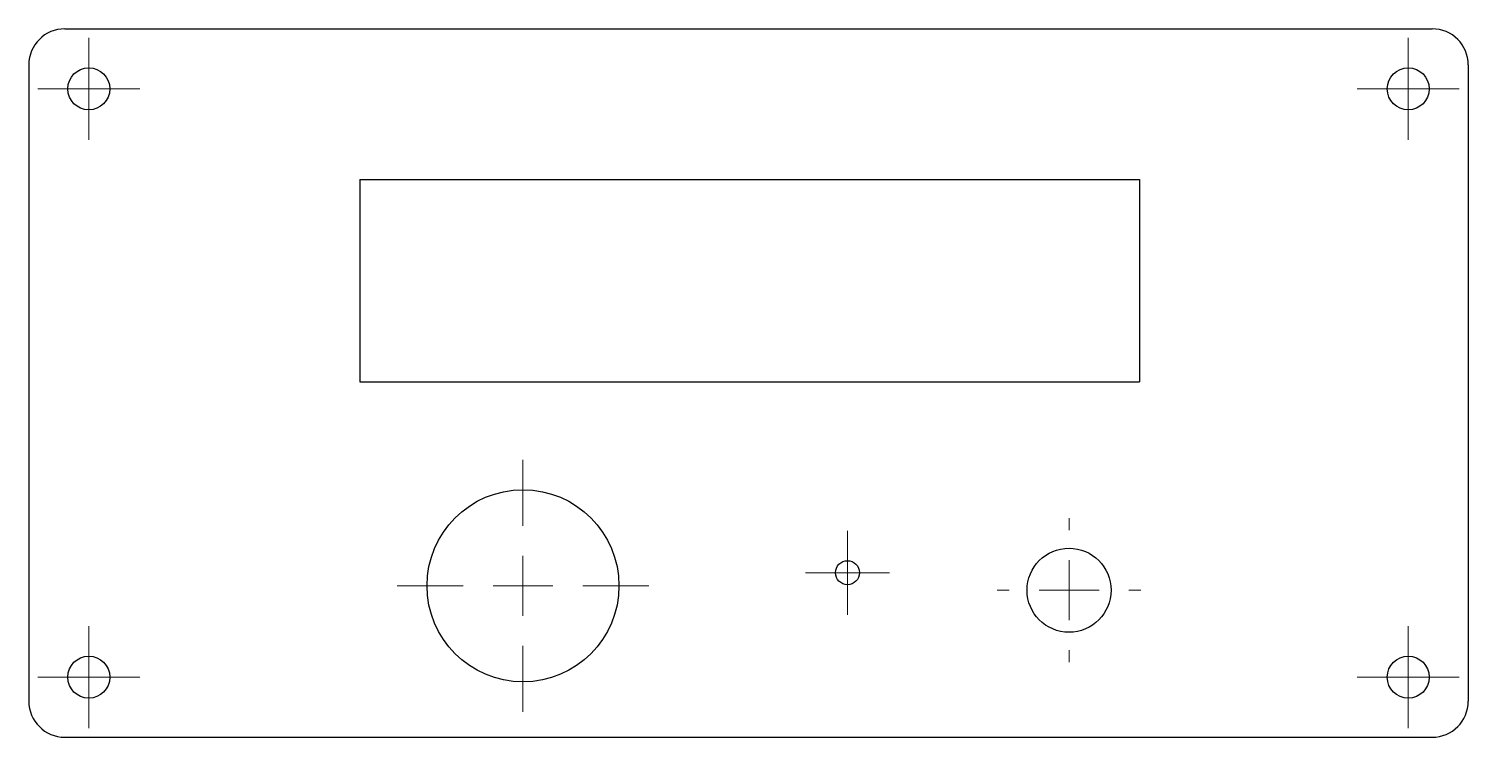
# Model space of a CAD drawing. Header units: millimetres. Extents: x 19 to 139, y 10 to 69.
import ezdxf

# ---------------------------------------------------------------- set-up
doc = ezdxf.new("R2010")
doc.units = ezdxf.units.MM

# ---------------------------------------------------------------- blocks, each defined once
blk = doc.blocks.new('SW_CENTERMARKSYMBOL_0')
at = {"color": 0, "linetype": 'Continuous', "lineweight": 18}
for p, q in [((0, 2.5), (0, 4.25)), ((0, 0), (0, 2.5)), ((-2.5, 0), (-4.25, 0)), ((0, 0), (-2.5, 0)), ((0, 0), (0, -2.5)), ((0, 0), (2.5, 0)), ((2.5, 0), (4.25, 0)), ((0, -2.5), (0, -4.25))]:
    blk.add_line(p, q, dxfattribs=at)
blk = doc.blocks.new('SW_CENTERMARKSYMBOL_1')
at = {"color": 0, "linetype": 'Continuous', "lineweight": 18}
for p, q in [((0, 2.5), (0, 4.25)), ((0, 0), (0, 2.5)), ((-2.5, 0), (-4.25, 0)), ((0, 0), (-2.5, 0)), ((0, 0), (0, -2.5)), ((0, 0), (2.5, 0)), ((2.5, 0), (4.25, 0)), ((0, -2.5), (0, -4.25))]:
    blk.add_line(p, q, dxfattribs=at)
blk = doc.blocks.new('SW_CENTERMARKSYMBOL_2')
at = {"color": 0, "linetype": 'Continuous', "lineweight": 18}
for p, q in [((0, 2.5), (0, 4.25)), ((0, 0), (0, 2.5)), ((-2.5, 0), (-4.25, 0)), ((0, 0), (-2.5, 0)), ((0, 0), (0, -2.5)), ((0, 0), (2.5, 0)), ((2.5, 0), (4.25, 0)), ((0, -2.5), (0, -4.25))]:
    blk.add_line(p, q, dxfattribs=at)
blk = doc.blocks.new('SW_CENTERMARKSYMBOL_3')
at = {"color": 0, "linetype": 'Continuous', "lineweight": 18}
for p, q in [((0, 5), (0, 6)), ((0, 0), (0, 2.5)), ((-5, 0), (-6, 0)), ((0, 0), (-2.5, 0)), ((0, 0), (0, -2.5)), ((0, 0), (2.5, 0)), ((5, 0), (6, 0)), ((0, -5), (0, -6))]:
    blk.add_line(p, q, dxfattribs=at)
blk = doc.blocks.new('SW_CENTERMARKSYMBOL_4')
at = {"color": 0, "linetype": 'Continuous', "lineweight": 18}
for p, q in [((0, 5), (0, 10.5)), ((0, 0), (0, 2.5)), ((-5, 0), (-10.5, 0)), ((0, 0), (-2.5, 0)), ((0, 0), (0, -2.5)), ((0, 0), (2.5, 0)), ((5, 0), (10.5, 0)), ((0, -5), (0, -10.5))]:
    blk.add_line(p, q, dxfattribs=at)
blk = doc.blocks.new('SW_CENTERMARKSYMBOL_5')
at = {"color": 0, "linetype": 'Continuous', "lineweight": 18}
for p, q in [((0, 2.5), (0, 3.5)), ((0, 0), (0, 2.5)), ((-2.5, 0), (-3.5, 0)), ((0, 0), (-2.5, 0)), ((0, 0), (0, -2.5)), ((0, 0), (2.5, 0)), ((2.5, 0), (3.5, 0)), ((0, -2.5), (0, -3.5))]:
    blk.add_line(p, q, dxfattribs=at)
blk = doc.blocks.new('SW_CENTERMARKSYMBOL_6')
at = {"color": 0, "linetype": 'Continuous', "lineweight": 18}
for p, q in [((0, 2.5), (0, 4.25)), ((0, 0), (0, 2.5)), ((-2.5, 0), (-4.25, 0)), ((0, 0), (-2.5, 0)), ((0, 0), (0, -2.5)), ((0, 0), (2.5, 0)), ((2.5, 0), (4.25, 0)), ((0, -2.5), (0, -4.25))]:
    blk.add_line(p, q, dxfattribs=at)

msp = doc.modelspace()

# ---------------------------------------------------------------- linework, layer by layer
at = {"color": 7, "linetype": 'Continuous', "lineweight": 25}
for p, q in [((21.79, 68.99), (135.79, 68.99)), ((18.79, 65.99), (18.79, 12.99)), ((138.79, 65.99), (138.79, 12.99)), ((46.39, 56.44), (46.39, 39.59)), ((46.39, 56.44), (111.39, 56.44)), ((111.39, 56.44), (111.39, 39.59)), ((46.39, 39.59), (111.39, 39.59)), ((21.79, 9.99), (135.79, 9.99))]:
    msp.add_line(p, q, dxfattribs=at)
for centre, radius in [((23.79, 63.99), 1.75), ((133.79, 63.99), 1.75), ((59.99, 22.6), 8), ((105.51, 22.23), 3.5), ((87.04, 23.69), 1), ((23.79, 14.99), 1.75), ((133.79, 14.99), 1.75)]:
    msp.add_circle(centre, radius, dxfattribs=at)
for centre, start, end in [((21.79, 65.99), 90, 180), ((135.79, 65.99), 0, 90), ((21.79, 12.99), 180, 270), ((135.79, 12.99), 270, 0)]:
    msp.add_arc(centre, 3, start, end, dxfattribs=at)

# ---------------------------------------------------------------- block references
at = {"color": 7, "linetype": 'Continuous', "lineweight": 18}
for name, p in [('SW_CENTERMARKSYMBOL_6', (23.79, 63.99)), ('SW_CENTERMARKSYMBOL_0', (133.79, 63.99)), ('SW_CENTERMARKSYMBOL_4', (59.99, 22.6)), ('SW_CENTERMARKSYMBOL_3', (105.51, 22.23)), ('SW_CENTERMARKSYMBOL_5', (87.04, 23.69)), ('SW_CENTERMARKSYMBOL_1', (23.79, 14.99)), ('SW_CENTERMARKSYMBOL_2', (133.79, 14.99))]:
    msp.add_blockref(name, p, dxfattribs=at)

doc.saveas('drawing.dxf')
